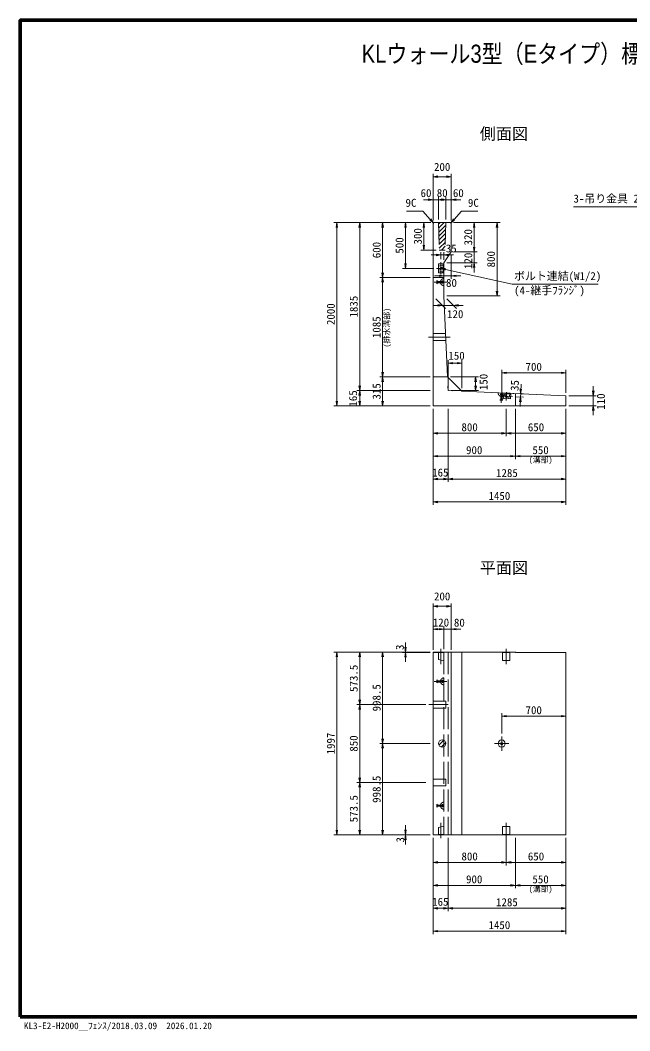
# Model space of a CAD drawing. Units: millimetres at full size, sheet at 1:40. Extents: x 124888 to 140688, y 10657 to 21690.
# Drawn here: x 124888 to 131545, y 10657 to 21690 of the extents above; entities that cross this region are included whole.
import ezdxf
from ezdxf.enums import TextEntityAlignment as Align

# ---------------------------------------------------------------- set-up
doc = ezdxf.new("R2010")
doc.units = ezdxf.units.MM
doc.header["$LTSCALE"] = 40
doc.linetypes.add('CHAIN', pattern=[18.5, 12, -1.5, 3.5, -1.5])
doc.linetypes.add('DASHED', pattern=[7.5, 6, -1.5])
for name, color, linetype, lineweight in [('01図枠', 1, 'Continuous', 70), ('中心', 6, 'CHAIN', 9), ('外形線', 7, 'Continuous', 13), ('寸法', 2, 'Continuous', 9), ('細線', 4, 'Continuous', 9)]:
    doc.layers.add(name, color=color, linetype=linetype, lineweight=lineweight)
doc.layers.add('文字', color=7, linetype='Continuous')
doc.styles.add('ＭＳ ゴシック', font='')
doc.styles.add('ＭＳ Ｐゴシック', font='')
doc.styles.get('ＭＳ ゴシック').set_extended_font_data('MS Gothic')
doc.styles.get('ＭＳ Ｐゴシック').set_extended_font_data('MS PGothic')

# ---------------------------------------------------------------- blocks, each defined once
blk = doc.blocks.new('open_arrow')
at = {"color": 0, "linetype": 'Continuous', "lineweight": -2}
blk.add_lwpolyline([(7.5, 1.25), (0, 0), (7.5, -1.25)], dxfattribs=at)

msp = doc.modelspace()

# ---------------------------------------------------------------- hatches: boundary and pattern name
at = {"layer": '細線'}
h = msp.add_hatch(dxfattribs=at)
h.set_pattern_fill('USER', color=256, style=0, pattern_type=2)
h.set_pattern_definition([(45, (3774.35, 14296.24), (-22.45064, 22.45064), [])])
h.paths.add_polyline_path([(129535.95, 19480.48), (129455.95, 19480.48), (129463.45, 19180.48), (129528.45, 19180.48)])
h = msp.add_hatch(dxfattribs=at)
h.set_pattern_fill('USER', color=256, style=0, pattern_type=2)
h.set_pattern_definition([(45, (17704.92, -230.78), (-22.45064, 22.45064), [])])
h.paths.add_polyline_path([(129455.95, 13792.97, -1), (129535.95, 13792.97, -1)])

# ---------------------------------------------------------------- linework, layer by layer
at = {"layer": '01図枠'}
msp.add_lwpolyline([(124887.54, 10809.99), (140687.54, 10809.99), (140687.54, 21689.99), (124887.54, 21689.99)], close=True, dxfattribs=at)
at = {"layer": '中心'}
for p, q in [((129435.95, 18980.48), (129525.95, 18980.48)), ((129480.95, 18911.98), (129480.95, 19048.98)), ((129545.95, 18830.48), (129406.95, 18830.48)), ((129583.3, 18230.48), (129345.95, 18230.48)), ((130264.39, 17580.34), (130127.52, 17586.2)), ((130147.24, 17650.41), (130141.29, 17511.54)), ((130194.03, 17538.31), (130197.88, 17628.23)), ((129480.95, 14660.47), (129480.95, 14825.47)), ((130195.95, 14660.47), (130195.95, 14825.47)), ((130195.95, 14660.47), (130195.95, 14824.47)), ((129545.95, 14471.47), (129406.95, 14471.47)), ((129350.95, 14217.97), (129560.95, 14217.97)), ((130224.45, 13792.97), (130067.45, 13792.97)), ((130145.95, 13871.47), (130145.95, 13714.47)), ((129480.95, 12925.47), (129480.95, 12760.47)), ((130195.95, 12925.47), (130195.95, 12761.47)), ((130195.95, 12925.47), (130195.95, 12760.47))]:
    msp.add_line(p, q, dxfattribs=at)
at = {"layer": '外形線'}
for p, q in [((129404.95, 19480.48), (129395.95, 19471.48)), ((129395.95, 19471.48), (129395.95, 17480.48)), ((129404.95, 19480.48), (129586.95, 19480.48)), ((129586.95, 19480.48), (129595.95, 19471.48)), ((129595.95, 19471.48), (129595.95, 19160.48)), ((129515.95, 19040.48), (129595.95, 19160.48)), ((129515.95, 19040.48), (129515.95, 18680.48)), ((129515.95, 18680.48), (129554.43, 17795.48)), ((129554.43, 17795.48), (129710.95, 17639.06)), ((129558.78, 17695.43), (129560.95, 17645.48)), ((129560.95, 17645.48), (129610.91, 17643.34)), ((129710.95, 17639.06), (130845.95, 17590.48)), ((130845.95, 17480.48), (130845.95, 17590.48)), ((129395.95, 17480.48), (130845.95, 17480.48)), ((129395.95, 14791.47), (130295.95, 14791.47)), ((129395.95, 14791.47), (129395.95, 12794.47)), ((129595.95, 14791.47), (129595.95, 12794.47)), ((130298.95, 14788.47), (130295.95, 14791.47)), ((130298.95, 14788.47), (130845.95, 14788.47)), ((130845.95, 12797.47), (130845.95, 14788.47)), ((129395.95, 12794.47), (130295.95, 12794.47)), ((130295.95, 12794.47), (130298.95, 12797.47)), ((130298.95, 12797.47), (130845.95, 12797.47))]:
    msp.add_line(p, q, dxfattribs=at)
at = {"layer": '外形線', "linetype": 'DASHED'}
for p, q in [((129455.95, 19480.48), (129463.45, 19180.48)), ((129535.95, 19480.48), (129528.45, 19180.48)), ((129463.45, 19180.48), (129528.45, 19180.48))]:
    msp.add_line(p, q, dxfattribs=at)
at = {"layer": '外形線'}
msp.add_circle((129495.95, 13792.97), 40, dxfattribs=at)
at = {"layer": '寸法'}
for p, q in [((129395.95, 19503.48), (129395.95, 20012.48)), ((129395.95, 19980.48), (129595.95, 19980.48)), ((129595.95, 19503.48), (129595.95, 20012.48)), ((129395.95, 19503.48), (129395.95, 19762.48)), ((129455.95, 19512.48), (129455.95, 19762.48)), ((129455.95, 19512.48), (129455.95, 19762.48)), ((129535.95, 19512.48), (129535.95, 19762.48)), ((129535.95, 19512.48), (129535.95, 19762.48)), ((129595.95, 19503.48), (129595.95, 19762.48)), ((129559.95, 19730.48), (129291.95, 19730.48)), ((129699.95, 19730.48), (129431.95, 19730.48)), ((129559.95, 19730.48), (129431.95, 19730.48)), ((129372.95, 19480.48), (128313.95, 19480.48)), ((128345.95, 17480.48), (128345.95, 19480.48)), ((129372.95, 19480.48), (128563.95, 19480.48)), ((128595.95, 17645.48), (128595.95, 19480.48)), ((129372.95, 19480.48), (128813.95, 19480.48)), ((128845.95, 19480.48), (128845.95, 18880.48)), ((129372.95, 19480.48), (129063.95, 19480.48)), ((129095.95, 19480.48), (129095.95, 18980.48)), ((129372.95, 19480.48), (129263.95, 19480.48)), ((129295.95, 19480.48), (129295.95, 19180.48)), ((129618.95, 19480.48), (130127.95, 19480.48)), ((129618.95, 19480.48), (129877.95, 19480.48)), ((129845.95, 19480.48), (129845.95, 19160.48)), ((130095.95, 18680.48), (130095.95, 19480.48)), ((129845.95, 19264.48), (129845.95, 18936.48)), ((129431.45, 19180.48), (129263.95, 19180.48)), ((129619.95, 19127.06), (129376.95, 19127.06)), ((129480.95, 19080.98), (129480.95, 19159.06)), ((129515.95, 19072.48), (129515.95, 19159.06)), ((129595.95, 19128.48), (129595.95, 18867.41)), ((129627.95, 19160.48), (129877.95, 19160.48)), ((129627.95, 19160.48), (129877.95, 19160.48)), ((129403.95, 18980.48), (129063.95, 18980.48)), ((129515.95, 19008.48), (129515.95, 18867.41)), ((129547.95, 19040.48), (129877.95, 19040.48)), ((129363.95, 18880.48), (128813.95, 18880.48)), ((129363.95, 18880.48), (128813.95, 18880.48)), ((128845.95, 18880.48), (128845.95, 17795.48)), ((129411.95, 18899.41), (129699.95, 18899.41)), ((129427.95, 18648.48), (129532.69, 18543.74)), ((129547.95, 18680.48), (130127.95, 18680.48)), ((129547.95, 18648.48), (129652.69, 18543.74)), ((129724.69, 18575.74), (129396.69, 18575.74)), ((129560.95, 17677.48), (129560.95, 17977.34)), ((129710.95, 17945.34), (129560.95, 17945.34)), ((129710.95, 17671.06), (129710.95, 17977.34)), ((129363.95, 17795.48), (128813.95, 17795.48)), ((129363.95, 17795.48), (128813.95, 17795.48)), ((128845.95, 17480.48), (128845.95, 17795.48)), ((129586.43, 17795.48), (129892.82, 17795.48)), ((129860.82, 17645.47), (129860.82, 17795.48)), ((130145.95, 17652.44), (130145.95, 17872.25)), ((130845.95, 17840.25), (130145.95, 17840.25)), ((130845.95, 17622.48), (130845.95, 17872.25)), ((130357.62, 17715.47), (130347.23, 17472.7)), ((131145.95, 17376.48), (131145.95, 17694.48)), ((129363.95, 17645.48), (128563.95, 17645.48)), ((129363.95, 17645.48), (128563.95, 17645.48)), ((128595.95, 17480.48), (128595.95, 17645.48)), ((129593.09, 17645.47), (129892.82, 17645.47)), ((130269.38, 17615.16), (130385.15, 17610.2)), ((130296.36, 17578.97), (130383.65, 17575.23)), ((130877.95, 17590.48), (131177.95, 17590.48)), ((129363.95, 17480.48), (128313.95, 17480.48)), ((129363.95, 17480.48), (128563.95, 17480.48)), ((129363.95, 17480.48), (128813.95, 17480.48)), ((129395.95, 17448.48), (129395.95, 16398.48)), ((129395.95, 17448.48), (129395.95, 16648.48)), ((129395.95, 17448.48), (129395.95, 16898.48)), ((129395.95, 17448.48), (129395.95, 17148.48)), ((129560.95, 17448.48), (129560.95, 16648.48)), ((129560.95, 17448.48), (129560.95, 16648.48)), ((130195.95, 17448.48), (130195.95, 17148.48)), ((130195.95, 17448.48), (130195.95, 17148.48)), ((130295.95, 17448.48), (130295.95, 16898.48)), ((130295.95, 17448.48), (130295.95, 16898.48)), ((130845.95, 17448.48), (130845.95, 16398.48)), ((130845.95, 17448.48), (130845.95, 16648.48)), ((130845.95, 17448.48), (130845.95, 17148.48)), ((130845.95, 17448.48), (130845.95, 16898.48)), ((130877.95, 17480.48), (131177.95, 17480.48)), ((129395.95, 17180.48), (130195.95, 17180.48)), ((130845.95, 17180.48), (130195.95, 17180.48)), ((130295.95, 16930.48), (129395.95, 16930.48)), ((130845.95, 16930.48), (130295.95, 16930.48)), ((129395.95, 16680.48), (129560.95, 16680.48)), ((129560.95, 16680.48), (130845.95, 16680.48)), ((129395.95, 16430.48), (130845.95, 16430.48)), ((129395.95, 14814.47), (129395.95, 15323.47)), ((129395.95, 15291.47), (129595.95, 15291.47)), ((129595.95, 14814.47), (129595.95, 15323.47)), ((129395.95, 14823.47), (129395.95, 15073.47)), ((129515.95, 15041.47), (129395.95, 15041.47)), ((129411.95, 15041.47), (129699.95, 15041.47)), ((129515.95, 14823.47), (129515.95, 15073.47)), ((129515.95, 14823.47), (129515.95, 15073.47)), ((129595.95, 14823.47), (129595.95, 15073.47)), ((129095.95, 14895.47), (129095.95, 14684.47)), ((129363.95, 14791.47), (128313.95, 14791.47)), ((128345.95, 14791.47), (128345.95, 12794.47)), ((129363.95, 14791.47), (128563.95, 14791.47)), ((128595.95, 14791.47), (128595.95, 14217.97)), ((129363.95, 14791.47), (128813.95, 14791.47)), ((128845.95, 14791.47), (128845.95, 13792.97)), ((129363.95, 14791.47), (129063.95, 14791.47)), ((129363.95, 14788.47), (129063.95, 14788.47)), ((129318.95, 14217.97), (128563.95, 14217.97)), ((129318.95, 14217.97), (128563.95, 14217.97)), ((128595.95, 14217.97), (128595.95, 13367.97)), ((130145.95, 13903.47), (130145.95, 14123.28)), ((130845.95, 13873.51), (130845.95, 14123.28)), ((130845.95, 14091.28), (130145.95, 14091.28)), ((129364.95, 13792.97), (128813.95, 13792.97)), ((129364.95, 13792.97), (128813.95, 13792.97)), ((128845.95, 13792.97), (128845.95, 12794.47)), ((129318.95, 13367.97), (128563.95, 13367.97)), ((129318.95, 13367.97), (128563.95, 13367.97)), ((128595.95, 13367.97), (128595.95, 12794.47)), ((129095.95, 12690.47), (129095.95, 12901.47)), ((129363.95, 12794.47), (128313.95, 12794.47)), ((129363.95, 12794.47), (128563.95, 12794.47)), ((129363.95, 12794.47), (128813.95, 12794.47)), ((129363.95, 12797.47), (129063.95, 12797.47)), ((129363.95, 12794.47), (129063.95, 12794.47)), ((129395.95, 12762.47), (129395.95, 11712.47)), ((129395.95, 12762.47), (129395.95, 11962.47)), ((129395.95, 12762.47), (129395.95, 12212.47)), ((129395.95, 12762.47), (129395.95, 12462.47)), ((129560.95, 12762.47), (129560.95, 11962.47)), ((129560.95, 12762.47), (129560.95, 11962.47)), ((130195.95, 12762.47), (130195.95, 12462.47)), ((130195.95, 12762.47), (130195.95, 12462.47)), ((130295.95, 12762.47), (130295.95, 12212.47)), ((130295.95, 12762.47), (130295.95, 12212.47)), ((130845.95, 12762.47), (130845.95, 11712.47)), ((130845.95, 12762.47), (130845.95, 11962.47)), ((130845.95, 12762.47), (130845.95, 12462.47)), ((130845.95, 12762.47), (130845.95, 12212.47)), ((129395.95, 12494.47), (130195.95, 12494.47)), ((130845.95, 12494.47), (130195.95, 12494.47)), ((130295.95, 12244.47), (129395.95, 12244.47)), ((130845.95, 12244.47), (130295.95, 12244.47)), ((129395.95, 11994.47), (129560.95, 11994.47)), ((129560.95, 11994.47), (130845.95, 11994.47)), ((129395.95, 11744.47), (130845.95, 11744.47))]:
    msp.add_line(p, q, dxfattribs=at)
at = {"layer": '寸法', "color": 3, "linetype": 'DASHED'}
for p, q in [((129515.95, 18868.98), (129515.95, 18791.98)), ((129436.95, 18812.98), (129436.95, 18847.98)), ((129436.95, 18847.98), (129444.62, 18837.48)), ((129444.62, 18823.48), (129436.95, 18812.98)), ((129496.62, 18837.48), (129444.62, 18837.48)), ((129444.62, 18837.48), (129444.62, 18823.48)), ((129496.62, 18823.48), (129444.62, 18823.48)), ((129496.62, 18817.98), (129496.62, 18842.98)), ((129496.62, 18842.98), (129504.95, 18842.98)), ((129504.95, 18817.98), (129496.62, 18817.98)), ((129504.95, 18842.98), (129504.95, 18817.98)), ((130107.49, 17622.09), (130184.42, 17618.79)), ((130125.09, 17542.26), (130135.91, 17549.47)), ((130132.64, 17601.65), (130132.99, 17609.98)), ((130157.61, 17600.58), (130132.64, 17601.65)), ((130132.99, 17609.98), (130157.97, 17608.91)), ((130138.13, 17601.42), (130135.91, 17549.47)), ((130135.91, 17549.47), (130149.9, 17548.87)), ((130152.12, 17600.82), (130149.9, 17548.87)), ((130149.9, 17548.87), (130160.06, 17540.76)), ((130157.97, 17608.91), (130157.61, 17600.58)), ((130160.06, 17540.76), (130125.09, 17542.26)), ((129436.95, 14453.97), (129436.95, 14488.97)), ((129436.95, 14488.97), (129444.62, 14478.47)), ((129444.62, 14464.47), (129436.95, 14453.97)), ((129496.62, 14478.47), (129444.62, 14478.47)), ((129444.62, 14478.47), (129444.62, 14464.47)), ((129496.62, 14464.47), (129444.62, 14464.47)), ((129496.62, 14458.97), (129496.62, 14483.97)), ((129496.62, 14483.97), (129504.95, 14483.97)), ((129504.95, 14458.97), (129496.62, 14458.97)), ((129504.95, 14483.97), (129504.95, 14458.97)), ((129515.95, 14509.97), (129515.95, 14432.97)), ((129444.62, 13121.47), (129436.95, 13131.97)), ((129436.95, 13131.97), (129436.95, 13096.97)), ((129515.95, 13075.97), (129515.95, 13152.97)), ((129436.95, 13096.97), (129444.62, 13107.47)), ((129496.62, 13121.47), (129444.62, 13121.47)), ((129444.62, 13107.47), (129444.62, 13121.47)), ((129496.62, 13107.47), (129444.62, 13107.47)), ((129504.95, 13126.97), (129496.62, 13126.97)), ((129496.62, 13126.97), (129496.62, 13101.97)), ((129496.62, 13101.97), (129504.95, 13101.97)), ((129504.95, 13101.97), (129504.95, 13126.97))]:
    msp.add_line(p, q, dxfattribs=at)
at = {"layer": '寸法'}
for points in [[(132631.98, 18830.48), (132604.74, 18874.77), (132126.54, 19652.45), (130929.99, 19652.45)], [(129400.43, 19475.95), (129366.25, 19515.15), (129286.48, 19606.62), (129104.73, 19606.62)], [(129591.48, 19475.95), (129625.65, 19515.15), (129705.43, 19606.62), (129887.18, 19606.62)], [(129480.95, 18980.48), (129531.71, 18969.19), (130261.39, 18806.87), (131199.99, 18806.87)]]:
    msp.add_lwpolyline(points, dxfattribs=at)
at = {"layer": '寸法', "color": 3}
for radius in [38.5, 12.5]:
    msp.add_circle((130145.95, 13792.97), radius, dxfattribs=at)
at = {"layer": '寸法', "color": 3, "linetype": 'DASHED'}
for centre, start, end in [((129515.95, 18830.48), 90, 270), ((130145.95, 17620.44), 177.54915, 357.54915), ((129515.95, 14471.47), 90, 270), ((129515.95, 13114.47), 90, 270)]:
    msp.add_arc(centre, 38.5, start, end, dxfattribs=at)
at = {"layer": '細線'}
for p, q in [((129455.95, 18931.98), (129455.95, 19028.98)), ((129455.95, 19028.98), (129505.95, 19028.98)), ((129480.95, 18991.79), (129469.64, 18980.48)), ((129492.27, 18980.48), (129480.95, 18969.16)), ((129505.95, 18931.98), (129505.95, 19028.98)), ((129395.95, 18880.48), (129515.95, 18880.48)), ((129455.95, 18931.98), (129505.95, 18931.98)), ((129554.43, 17795.48), (129395.95, 17795.48)), ((130146.43, 17560.36), (130148.57, 17610.32)), ((130243.34, 17556.22), (130146.43, 17560.36)), ((130245.48, 17606.17), (130148.57, 17610.32)), ((130184.65, 17583.75), (130195.47, 17571.96)), ((130196.44, 17594.57), (130207.26, 17582.78)), ((130243.34, 17556.22), (130245.48, 17606.17)), ((130295.95, 17480.48), (130295.95, 17614.02)), ((129710.95, 14791.47), (129710.95, 12794.47)), ((130235.95, 14785.47), (130155.95, 14785.47)), ((130155.95, 14700.47), (130155.95, 14785.47)), ((130235.95, 14700.47), (130235.95, 14785.47)), ((130235.95, 14700.47), (130155.95, 14700.47)), ((130235.95, 12885.47), (130155.95, 12885.47)), ((130155.95, 12885.47), (130155.95, 12800.47)), ((130235.95, 12800.47), (130155.95, 12800.47)), ((130235.95, 12885.47), (130235.95, 12800.47))]:
    msp.add_line(p, q, dxfattribs=at)
at = {"layer": '細線', "linetype": 'DASHED'}
for p, q in [((129515.95, 19020.48), (129455.95, 19005.48)), ((129515.95, 18940.48), (129515.95, 19020.48)), ((129455.95, 18955.48), (129515.95, 18940.48)), ((129531.82, 18267.98), (129395.95, 18267.98)), ((129534.7, 18192.98), (129395.95, 18192.98)), ((130157.49, 17619.95), (130169.91, 17559.36)), ((130237.41, 17616.52), (130157.49, 17619.95)), ((130219.86, 17557.22), (130237.41, 17616.52)), ((129395.95, 14788.47), (129515.95, 14788.47)), ((129455.95, 14785.47), (129455.95, 14709.47)), ((129455.95, 14785.47), (129515.95, 14785.47)), ((129515.95, 14791.47), (129515.95, 12794.47)), ((129515.95, 14785.47), (129515.95, 14694.47)), ((129560.95, 14791.47), (129560.95, 12794.47)), ((129455.95, 14709.47), (129515.95, 14694.47)), ((129455.95, 12876.47), (129515.95, 12891.47)), ((129455.95, 12800.47), (129455.95, 12876.47)), ((129455.95, 12800.47), (129515.95, 12800.47)), ((129515.95, 12800.47), (129515.95, 12891.47)), ((129395.95, 12797.47), (129515.95, 12797.47))]:
    msp.add_line(p, q, dxfattribs=at)
for points in [[(129395.95, 14180.47), (129535.52, 14180.47), (129535.52, 14255.47), (129395.95, 14255.47)], [(129395.95, 13405.47), (129535.52, 13405.47), (129535.52, 13330.47), (129395.95, 13330.47)]]:
    msp.add_lwpolyline(points, close=True, dxfattribs=at)
at = {"layer": '細線'}
for centre, start, end in [((129475.3, 18974.82), 135, 315), ((129486.61, 18986.13), 315, 135), ((130190.54, 17589.16), 42.54915, 222.54915), ((130201.36, 17577.37), 222.54915, 42.54915)]:
    msp.add_arc(centre, 8, start, end, dxfattribs=at)

# ---------------------------------------------------------------- block references
at = {"layer": '寸法', "xscale": 6.93, "yscale": 6.93}
for p in [(129395.95, 19980.48), (129455.95, 19730.48), (129455.95, 19730.48), (129595.95, 19730.48), (129515.95, 19127.06), (129595.95, 18899.41), (129620.69, 18575.74), (129560.95, 17945.34), (130145.95, 17840.25), (129395.95, 17180.48), (130195.95, 17180.48), (129395.95, 16930.48), (130295.95, 16930.48), (129395.95, 16680.48), (129560.95, 16680.48), (129395.95, 16430.48), (129395.95, 15291.47), (129395.95, 15041.47), (129595.95, 15041.47), (130145.95, 14091.28), (129395.95, 12494.47), (130195.95, 12494.47), (129395.95, 12244.47), (130295.95, 12244.47), (129395.95, 11994.47), (129560.95, 11994.47), (129395.95, 11744.47)]:
    msp.add_blockref('open_arrow', p, dxfattribs=at)
for p, rotation in [((129595.95, 19980.48), 180), ((129395.95, 19730.48), 180), ((129535.95, 19730.48), 180), ((129535.95, 19730.48), 180), ((128345.95, 19480.48), 270), ((128595.95, 19480.48), 270), ((128845.95, 19480.48), 270), ((129095.95, 19480.48), 270), ((129295.95, 19480.48), 270), ((129400.43, 19475.95), 131.1), ((129591.48, 19475.95), 48.9), ((129845.95, 19480.48), 270), ((130095.95, 19480.48), 270), ((129295.95, 19180.48), 90), ((129845.95, 19160.48), 90), ((129845.95, 19160.48), 90), ((129480.95, 19127.06), 180), ((129095.95, 18980.48), 90), ((129480.95, 18980.48), 347.5), ((129845.95, 19040.48), 270), ((128845.95, 18880.48), 90), ((128845.95, 18880.48), 270), ((129515.95, 18899.41), 180), ((130095.95, 18680.48), 90), ((129500.69, 18575.74), 180), ((129710.95, 17945.34), 180), ((128845.95, 17795.48), 90), ((128845.95, 17795.48), 270), ((129860.82, 17795.48), 270), ((130845.95, 17840.25), 180), ((128595.95, 17645.48), 90), ((129860.82, 17645.47), 90), ((130353.18, 17611.57), 87.5), ((128595.95, 17645.48), 270), ((130351.68, 17576.6), 267.5), ((131145.95, 17590.48), 90), ((128345.95, 17480.48), 90), ((128595.95, 17480.48), 90), ((128845.95, 17480.48), 90), ((131145.95, 17480.48), 270), ((130195.95, 17180.48), 180), ((130845.95, 17180.48), 180), ((130295.95, 16930.48), 180), ((130845.95, 16930.48), 180), ((129560.95, 16680.48), 180), ((130845.95, 16680.48), 180), ((130845.95, 16430.48), 180), ((129595.95, 15291.47), 180), ((129515.95, 15041.47), 180), ((129515.95, 15041.47), 180), ((128345.95, 14791.47), 270), ((128595.95, 14791.47), 270), ((128845.95, 14791.47), 270), ((129095.95, 14791.47), 90), ((129095.95, 14788.47), 270), ((128595.95, 14217.97), 90), ((128595.95, 14217.97), 270), ((130845.95, 14091.28), 180), ((128845.95, 13792.97), 90), ((128845.95, 13792.97), 270), ((128595.95, 13367.97), 90), ((128595.95, 13367.97), 270), ((128345.95, 12794.47), 90), ((128595.95, 12794.47), 90), ((128845.95, 12794.47), 90), ((129095.95, 12797.47), 90), ((129095.95, 12794.47), 270), ((130195.95, 12494.47), 180), ((130845.95, 12494.47), 180), ((130295.95, 12244.47), 180), ((130845.95, 12244.47), 180), ((129560.95, 11994.47), 180), ((130845.95, 11994.47), 180), ((130845.95, 11744.47), 180)]:
    msp.add_blockref('open_arrow', p, dxfattribs=dict(at, rotation=rotation))

# ---------------------------------------------------------------- texts
at = {"layer": '寸法', "style": 'ＭＳ ゴシック'}
for s, p in [('200', (129495.95, 20088.48)), ('60', (129319.62, 19802.7)), ('80', (129496.54, 19803.27)), ('60', (129672.62, 19802.7)), ('35', (129595.12, 19198.46)), ('80', (129597.8, 18822.19)), ('120', (129638.74, 18481.34)), ('150', (129653.09, 18026.91)), ('700', (130495.95, 17906.25)), ('800', (129795.95, 17246.48)), ('650', (130520.95, 17246.48)), ('900', (129845.95, 16996.48)), ('550', (130570.95, 16996.48)), ('165', (129475.95, 16751.53)), ('1285', (130203.45, 16746.48)), ('1450', (130120.95, 16496.48)), ('200', (129495.95, 15399.47)), ('120', (129482.93, 15114.27)), ('80', (129683.97, 15113.28)), ('700', (130495.95, 14157.28)), ('800', (129795.95, 12560.47)), ('650', (130520.95, 12560.47)), ('900', (129845.95, 12310.47)), ('550', (130570.95, 12310.47)), ('165', (129475.95, 12065.52)), ('1285', (130203.45, 12060.47)), ('1450', (130120.95, 11810.47))]:
    msp.add_text(s, height=87.35, dxfattribs=at).set_placement(p, align=Align.MIDDLE_CENTER)
for s, p in [('3-吊り金具 2.5t×68', (130929.99, 19672.45)), ('9C', (129777.43, 19626.62)), ('ボルト連結(W1/2)', (130281.39, 18826.87))]:
    msp.add_text(s, height=87.35, dxfattribs=at).set_placement(p, align=Align.BOTTOM_LEFT)
msp.add_text('9C', height=87.35, dxfattribs=at).set_placement((129214.48, 19626.62), align=Align.BOTTOM_RIGHT)
for s, rotation, p in [('500', 90, (129029.95, 19230.48)), ('300', 90, (129229.95, 19330.48)), ('320', 90, (129779.95, 19320.48)), ('600', 90, (128779.95, 19180.48)), ('120', 90, (129780.82, 19062.76)), ('800', 90, (130029.95, 19080.48)), ('1835', 90, (128529.95, 18562.98)), ('2000', 90, (128279.95, 18480.48)), ('1085', 90, (128779.95, 18337.98)), ('150', 90, (129947.93, 17740.14)), ('315', 90, (128779.95, 17637.98)), ('35', 87.549, (130288.49, 17701.76)), ('165', 90, (128522.54, 17560.48)), ('110', 90, (131229.39, 17526.08)), ('3', 90, (129033.14, 14843.92)), ('573.5', 90, (128529.95, 14504.72)), ('998.5', 90, (128779.95, 14292.22)), ('1997', 90, (128279.95, 13792.97)), ('850', 90, (128529.95, 13792.97)), ('998.5', 90, (128779.95, 13293.72)), ('573.5', 90, (128529.95, 13081.22)), ('3', 90, (129038.42, 12742.03))]:
    msp.add_text(s, height=87.35, rotation=rotation, dxfattribs=at).set_placement(p, align=Align.MIDDLE_CENTER)
at = {"layer": '寸法', "color": 3, "style": 'ＭＳ ゴシック'}
msp.add_text('(4-継手ﾌﾗﾝｼﾞ)', height=87.35, dxfattribs=at).set_placement((130281.39, 18783.25), align=Align.TOP_LEFT)
msp.add_text('(排水溝部)', height=61.71, rotation=90, dxfattribs=at).set_placement((128941.41, 18116.36), align=Align.BOTTOM_LEFT)
for p in [(130441.04, 16841.26), (130441.04, 12155.26)]:
    msp.add_text('(溝部)', height=61.71, dxfattribs=at).set_placement(p, align=Align.BOTTOM_LEFT)
at = {"layer": '文字', "style": 'ＭＳ Ｐゴシック', "width": 0.85}
msp.add_text(' KLウォール3型（Eタイプ）標準部構造図\u3000\u3000\u3000\u3000\u3000\u3000\u3000\u3000\u3000\u3000\u3000\u3000\u3000\u3000 \u3000\u3000\u3000\u3000', height=197.9, dxfattribs=at).set_placement((132787.54, 21165.77), align=Align.BOTTOM_CENTER)
at = {"layer": '文字', "style": 'ＭＳ Ｐゴシック'}
for s, p in [(' 側面図 ', (130170.04, 20347.73)), (' 平面図 ', (130170.39, 15608.72))]:
    msp.add_text(s, height=128.7, dxfattribs=at).set_placement(p, align=Align.BOTTOM_CENTER)
at = {"layer": '文字', "style": 'ＭＳ ゴシック'}
msp.add_text('KL3-E2-H2000＿ﾌｪﾝｽ/2018.03.09  2026.01.20', height=73.31, dxfattribs=at).set_placement((124927.74, 10652.54), align=Align.BOTTOM_LEFT)

doc.saveas('drawing.dxf')
